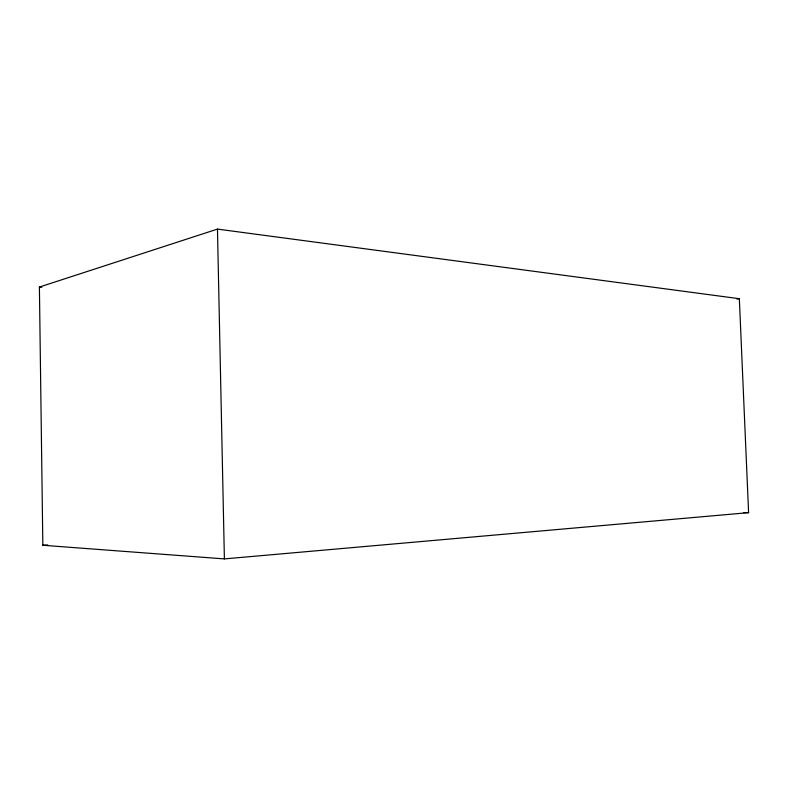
<?xml version="1.0" encoding="UTF-8"?>
<svg xmlns="http://www.w3.org/2000/svg" width="788" height="788" viewBox="0 0 788 788"><rect width="100%" height="100%" fill="white"/><g stroke="black" fill="none" stroke-linecap="round" stroke-linejoin="round"><path stroke-width="1.18" d="M39.4 287.049L217.468 229.101L739.341 298.711L748.6 512.653L224.393 558.899L42.838 545.266L39.4 287.049L41.853 287.256M736.918 299.066L739.341 298.711M42.838 545.266L47.743 544.912M743.685 512.594L748.6 512.653M217.468 229.101L224.393 558.899"/></g></svg>
